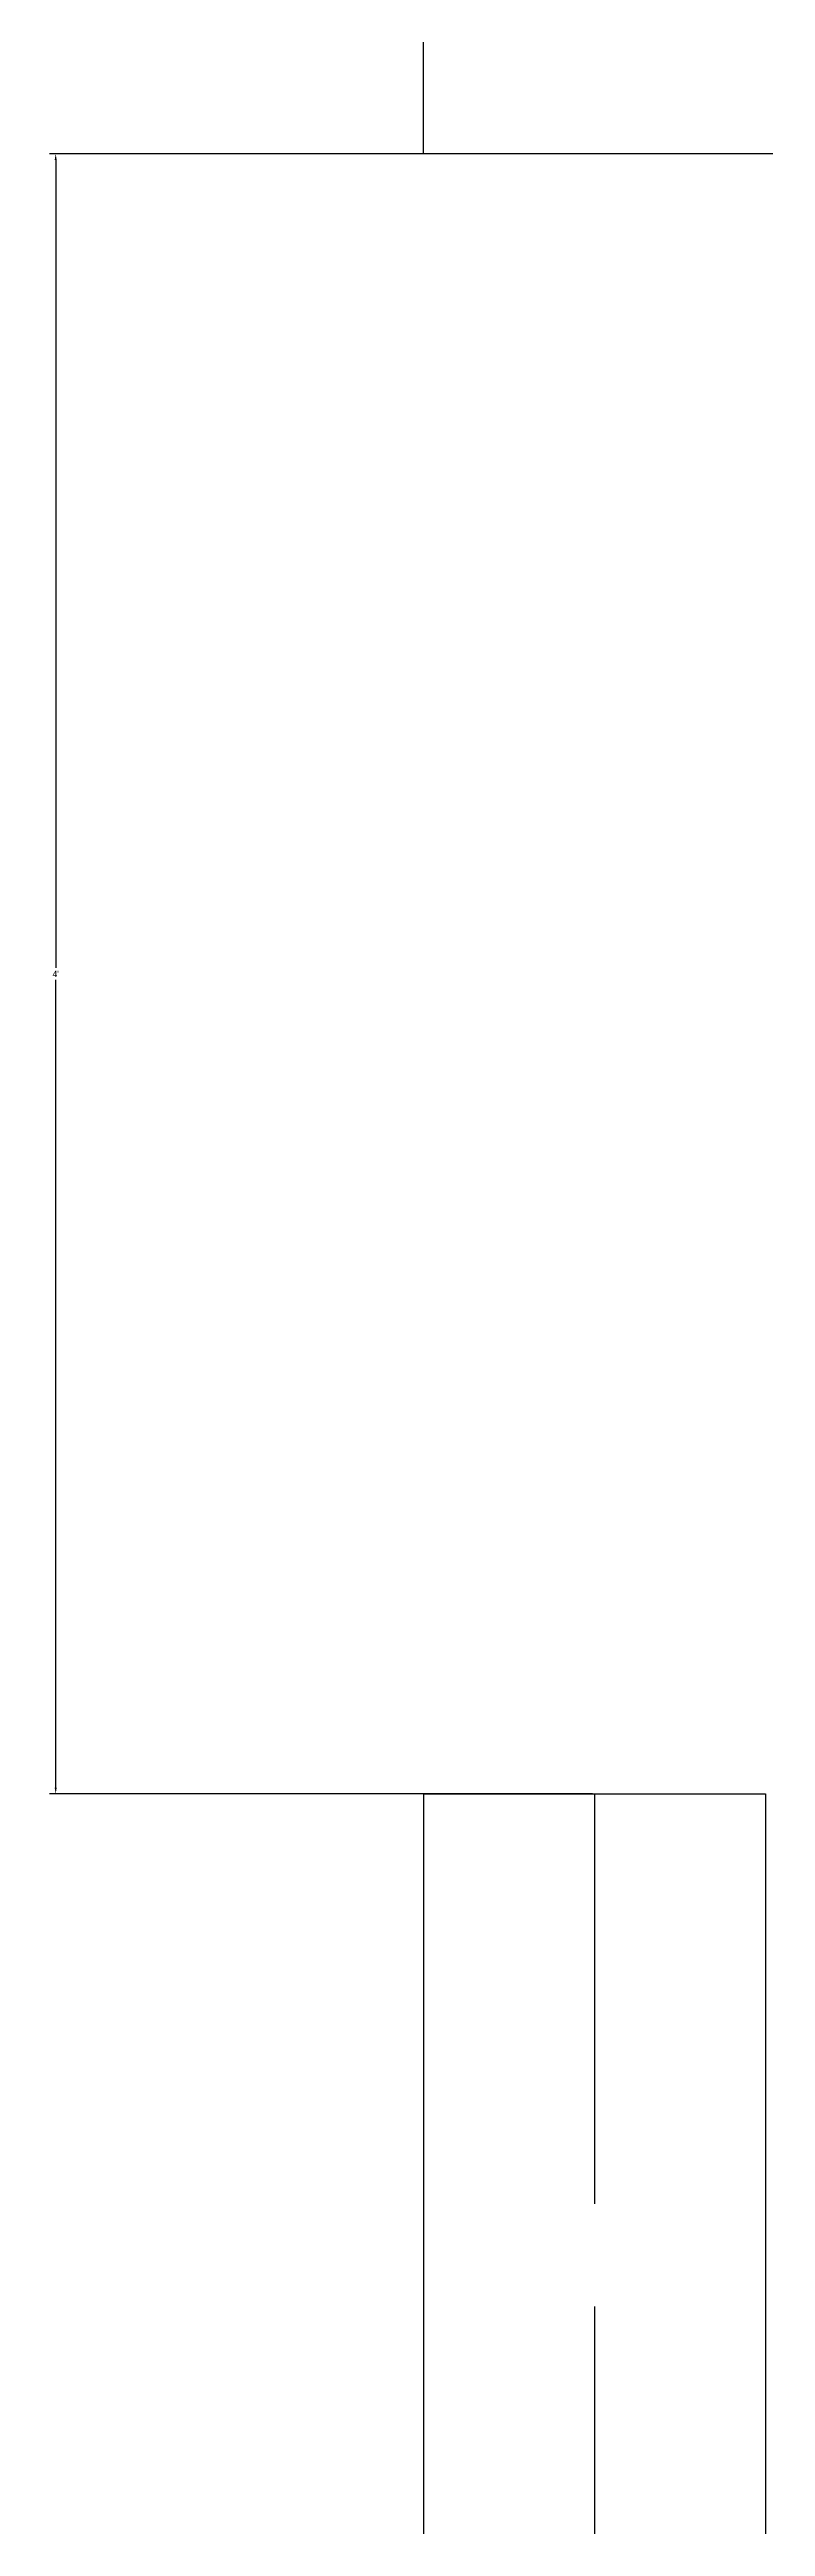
# Model space of a CAD drawing. Header units: inches. Extents: x -1401 to 4392, y -1632 to 1009.
# Drawn here: x 416 to 436.9, y 448.8 to 521.3 of the extents above; entities that cross this region are included whole.
import ezdxf

# ---------------------------------------------------------------- set-up
doc = ezdxf.new("R2010")
doc.units = ezdxf.units.IN
doc.header["$MEASUREMENT"] = 0
doc.linetypes.add('ACAD_ISO02W100', pattern=[15, 12, -3])
doc.dimstyles.get("Standard").update_dxf_attribs({"dimtxt": 0.18, "dimasz": 0.18, "dimexe": 0.18, "dimexo": 0.0625, "dimgap": 0.09, "dimtad": 0, "dimtih": 1, "dimtoh": 1, "dimdec": 1, "dimzin": 0, "dimdsep": 46, "dimlunit": 3, "dimtxsty": 'Standard', "dimcen": 0.09, "dimadec": 0, "dimazin": 0, "dimtfac": 1, "dimtdec": 1, "dimtofl": 0, "dimtmove": 0, "dimatfit": 3, "dimfxl": 1, "dimtolj": 1, "dimtzin": 0, "dimlwd": 30, "dimarcsym": 0})

# ---------------------------------------------------------------- blocks, each defined once
blk = doc.blocks.new('*D64')
at = {"color": 0, "lineweight": -2}
for p, q in [((431.851, 518.279), (415.975, 518.279)), ((431.851, 470.279), (415.975, 470.279))]:
    blk.add_line(p, q, dxfattribs=at)
at = {"color": 0, "lineweight": 30}
for p, q in [((416.155, 518.099), (416.155, 494.459)), ((416.155, 470.459), (416.155, 494.099))]:
    blk.add_line(p, q, dxfattribs=at)
at = {"color": 0}
for points in [[(416.125, 518.099), (416.185, 518.099), (416.155, 518.279)], [(416.125, 470.459), (416.185, 470.459), (416.155, 470.279)]]:
    blk.add_solid(points, dxfattribs=at)
at = {"layer": 'Defpoints', "color": 0}
for p in [(416.155, 518.279), (431.914, 518.279), (431.914, 470.279)]:
    blk.add_point(p, dxfattribs=at)
at = {"color": 0, "insert": (416.155, 494.279), "char_height": 0.18, "attachment_point": 5}
blk.add_mtext("\\A1;4'", dxfattribs=at)

msp = doc.modelspace()

# ---------------------------------------------------------------- linework, layer by layer
for p, q in [((426.914, 518.279), (426.914, 624.279)), ((532.914, 518.279), (426.914, 518.279)), ((426.914, 470.279), (426.914, 316.279)), ((426.914, 470.279), (436.914, 470.279)), ((436.914, 470.279), (436.914, 316.279))]:
    msp.add_line(p, q)
at = {"linetype": 'ACAD_ISO02W100'}
msp.add_line((431.914, 470.279), (431.914, 311.279), dxfattribs=at)

# ---------------------------------------------------------------- dimensions: what is measured, and where the dimension line sits
dim = msp.add_linear_dim(base=(416.155, 518.279), p1=(431.914, 470.279), p2=(431.914, 518.279), angle=90, dimstyle='Standard')
dim.commit()
dim.dimension.update_dxf_attribs({"geometry": '*D64', "text_midpoint": (416.155, 494.279), "dimtype": 160})

doc.saveas('drawing.dxf')
